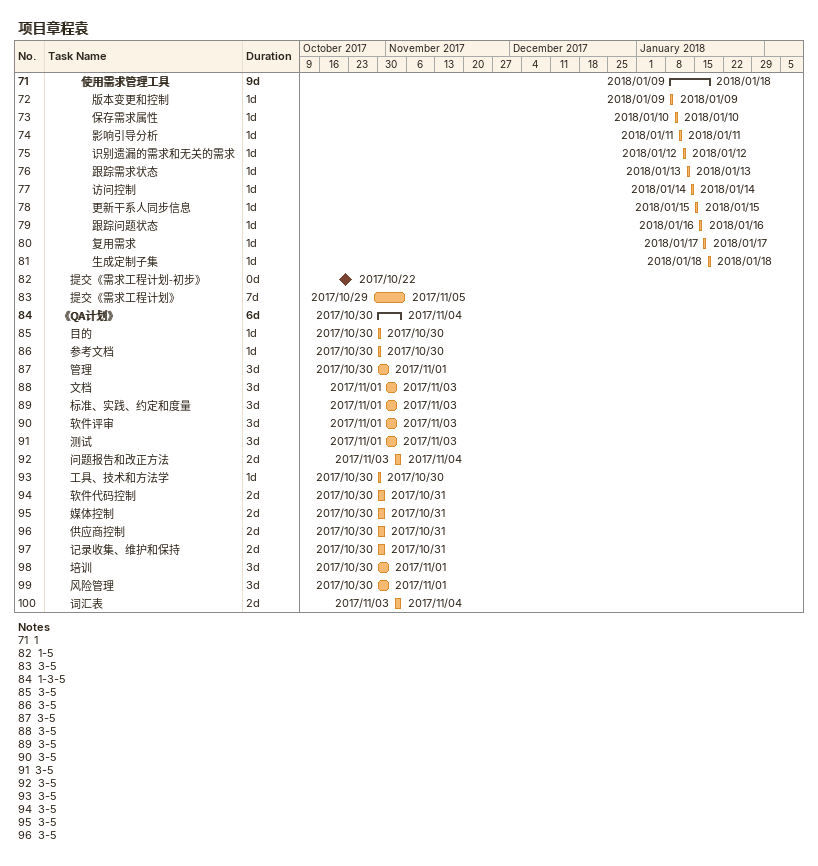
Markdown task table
项目章程袁

| ID | Level | Task | Duration | Start | Finish |
|---|---|---|---|---|---|
| 71 | 4 | **使用需求管理工具** | 9d | 2018-01-09 | 2018-01-18 |
| 72 | 5 | 版本变更和控制 | 1d | 2018-01-09 | 2018-01-09 |
| 73 | 5 | 保存需求属性 | 1d | 2018-01-10 | 2018-01-10 |
| 74 | 5 | 影响引导分析 | 1d | 2018-01-11 | 2018-01-11 |
| 75 | 5 | 识别遗漏的需求和无关的需求 | 1d | 2018-01-12 | 2018-01-12 |
| 76 | 5 | 跟踪需求状态 | 1d | 2018-01-13 | 2018-01-13 |
| 77 | 5 | 访问控制 | 1d | 2018-01-14 | 2018-01-14 |
| 78 | 5 | 更新干系人同步信息 | 1d | 2018-01-15 | 2018-01-15 |
| 79 | 5 | 跟踪问题状态 | 1d | 2018-01-16 | 2018-01-16 |
| 80 | 5 | 复用需求 | 1d | 2018-01-17 | 2018-01-17 |
| 81 | 5 | 生成定制子集 | 1d | 2018-01-18 | 2018-01-18 |
| 82 | 3 | 提交《需求工程计划-初步》 | 0d | 2017-10-22 | 2017-10-22 |
| 83 | 3 | 提交《需求工程计划》 | 7d | 2017-10-29 | 2017-11-05 |
| 84 | 2 | **《QA计划》** | 6d | 2017-10-30 | 2017-11-04 |
| 85 | 3 | 目的 | 1d | 2017-10-30 | 2017-10-30 |
| 86 | 3 | 参考文档 | 1d | 2017-10-30 | 2017-10-30 |
| 87 | 3 | 管理 | 3d | 2017-10-30 | 2017-11-01 |
| 88 | 3 | 文档 | 3d | 2017-11-01 | 2017-11-03 |
| 89 | 3 | 标准、实践、约定和度量 | 3d | 2017-11-01 | 2017-11-03 |
| 90 | 3 | 软件评审 | 3d | 2017-11-01 | 2017-11-03 |
| 91 | 3 | 测试 | 3d | 2017-11-01 | 2017-11-03 |
| 92 | 3 | 问题报告和改正方法 | 2d | 2017-11-03 | 2017-11-04 |
| 93 | 3 | 工具、技术和方法学 | 1d | 2017-10-30 | 2017-10-30 |
| 94 | 3 | 软件代码控制 | 2d | 2017-10-30 | 2017-10-31 |
| 95 | 3 | 媒体控制 | 2d | 2017-10-30 | 2017-10-31 |
| 96 | 3 | 供应商控制 | 2d | 2017-10-30 | 2017-10-31 |
| 97 | 3 | 记录收集、维护和保持 | 2d | 2017-10-30 | 2017-10-31 |
| 98 | 3 | 培训 | 3d | 2017-10-30 | 2017-11-01 |
| 99 | 3 | 风险管理 | 3d | 2017-10-30 | 2017-11-01 |
| 100 | 3 | 词汇表 | 2d | 2017-11-03 | 2017-11-04 |

Notes
- 71: 1
- 82: 1-5
- 83: 3-5
- 84: 1-3-5
- 85: 3-5
- 86: 3-5
- 87: 3-5
- 88: 3-5
- 89: 3-5
- 90: 3-5
- 91: 3-5
- 92: 3-5
- 93: 3-5
- 94: 3-5
- 95: 3-5
- 96: 3-5
